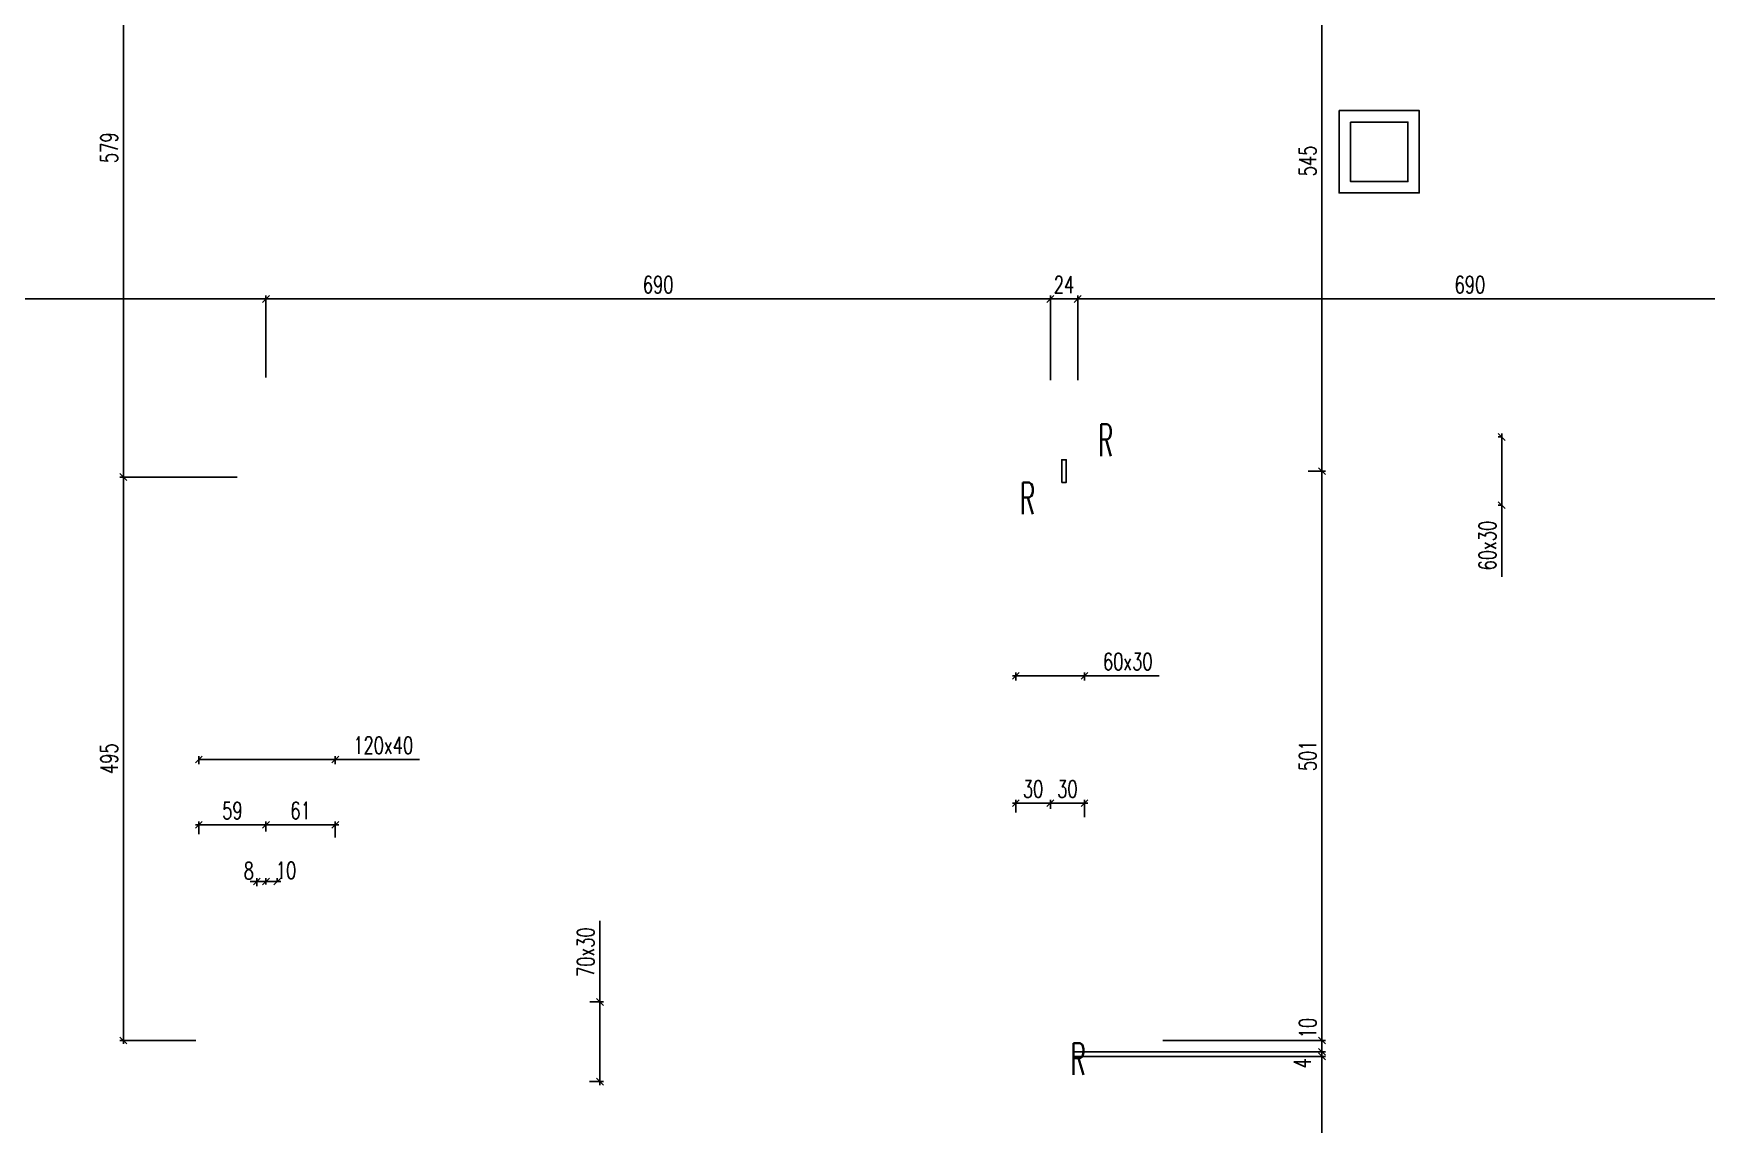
# Model space of a CAD drawing. Extents: x 307 to 786, y -197 to -94.
# Drawn here: x 394.93 to 409.64, y -121.9 to -112.31 of the extents above; entities that cross this region are included whole.
import ezdxf

# ---------------------------------------------------------------- set-up
doc = ezdxf.new("R2010")
doc.units = 0
doc.header["$LTSCALE"] = 0.5
doc.header["$MEASUREMENT"] = 0
doc.layers.get('DEFPOINTS').update_dxf_attribs({"linetype": 'CONTINUOUS'})
doc.layers.add('COTATION', color=7, linetype='CONTINUOUS')
doc.layers.add('REPERE-RAID', color=4, linetype='CONTINUOUS')
doc.styles.add('ROMANS8', font='romans.shx', dxfattribs={"width": 0.7})
doc.styles.get("Standard").update_dxf_attribs({"font": 'txt.shx'})
doc.dimstyles.new('COT50 cm', dxfattribs={"dimtxt": 0.15, "dimasz": 0.06, "dimexe": 0.03, "dimexo": 0.1, "dimgap": 0.05, "dimtad": 1, "dimdec": 0, "dimlfac": 100, "dimzin": 0, "dimdsep": 46, "dimtxsty": 'ROMANS8', "dimblk1": 'OBLIQUE', "dimblk2": 'OBLIQUE', "dimsah": 1, "dimcen": 0.03, "dimdle": 0.03, "dimclrt": 1, "dimadec": 0, "dimazin": 0, "dimtfac": 1, "dimtdec": 0, "dimtmove": 0, "dimatfit": 3, "dimfxl": 1, "dimfxlon": 1, "dimtolj": 1, "dimtzin": 0, "dimlwd": -1, "dimlwe": -1, "dimarcsym": 0})

# ---------------------------------------------------------------- blocks, each defined once
blk = doc.blocks.new('_Oblique')
at = {"layer": 'COTATION', "color": 0, "lineweight": -2}
blk.add_line((-0.5, -0.5), (0.5, 0.5), dxfattribs=at)
blk = doc.blocks.new('*D68')
at = {"layer": 'COTATION', "color": 0, "transparency": 16777216}
for p, q in [((396.716, -116.208), (395.686, -116.208)), ((395.716, -121.192), (395.716, -116.178)), ((396.352, -121.162), (395.686, -121.162))]:
    blk.add_line(p, q, dxfattribs=at)
at = {"layer": 'DEFPOINTS', "color": 0, "transparency": 16777216}
for p in [(395.716, -116.208), (396.89, -116.208), (396.452, -121.162)]:
    blk.add_point(p, dxfattribs=at)
at = {"layer": 'COTATION', "color": 0, "transparency": 16777216, "xscale": 0.06, "yscale": 0.06, "zscale": 0.06}
for p, rotation in [((395.716, -116.208), 90), ((395.716, -121.162), 270)]:
    blk.add_blockref('_Oblique', p, dxfattribs=dict(at, rotation=rotation))
at = {"layer": 'COTATION', "color": 1, "transparency": 16777216, "insert": (395.591, -118.685), "char_height": 0.15, "attachment_point": 5, "rotation": 90, "style": 'ROMANS8'}
blk.add_mtext('\\A1;495', dxfattribs=at)
blk = doc.blocks.new('*D69')
at = {"layer": 'COTATION', "color": 0, "transparency": 16777216}
for p, q in [((396.716, -110.417), (395.686, -110.417)), ((395.716, -116.238), (395.716, -110.387)), ((396.716, -116.208), (395.686, -116.208))]:
    blk.add_line(p, q, dxfattribs=at)
at = {"layer": 'DEFPOINTS', "color": 0, "transparency": 16777216}
for p in [(395.716, -110.417), (396.89, -110.417), (396.89, -116.208)]:
    blk.add_point(p, dxfattribs=at)
at = {"layer": 'COTATION', "color": 0, "transparency": 16777216, "xscale": 0.06, "yscale": 0.06, "zscale": 0.06}
for p, rotation in [((395.716, -110.417), 90), ((395.716, -116.208), 270)]:
    blk.add_blockref('_Oblique', p, dxfattribs=dict(at, rotation=rotation))
at = {"layer": 'COTATION', "color": 1, "transparency": 16777216, "insert": (395.591, -113.313), "char_height": 0.15, "attachment_point": 5, "rotation": 90, "style": 'ROMANS8'}
blk.add_mtext('\\A1;579', dxfattribs=at)
blk = doc.blocks.new('*D271')
at = {"layer": 'COTATION', "color": 0, "transparency": 16777216}
for p, q in [((396.89, -119.764), (396.83, -119.764)), ((396.89, -119.805), (396.89, -119.734)), ((396.97, -119.764), (396.89, -119.764)), ((396.97, -119.79), (396.97, -119.734)), ((396.97, -119.764), (397.03, -119.764))]:
    blk.add_line(p, q, dxfattribs=at)
at = {"layer": 'DEFPOINTS', "color": 0, "transparency": 16777216}
for p in [(396.89, -119.764), (396.89, -119.905), (396.97, -119.89)]:
    blk.add_point(p, dxfattribs=at)
at = {"layer": 'COTATION', "color": 0, "transparency": 16777216, "xscale": 0.06, "yscale": 0.06, "zscale": 0.06}
blk.add_blockref('_Oblique', (396.89, -119.764), dxfattribs=at)
at = {"layer": 'COTATION', "color": 0, "transparency": 16777216, "xscale": 0.06, "yscale": 0.06, "zscale": 0.06, "rotation": 180}
blk.add_blockref('_Oblique', (396.97, -119.764), dxfattribs=at)
at = {"layer": 'COTATION', "color": 1, "transparency": 16777216, "insert": (396.819, -119.67), "char_height": 0.15, "attachment_point": 5, "style": 'ROMANS8'}
blk.add_mtext('\\A1;8', dxfattribs=at)
blk = doc.blocks.new('*D272')
at = {"layer": 'COTATION', "color": 0, "transparency": 16777216}
for p, q in [((396.94, -119.764), (397.1, -119.764)), ((396.97, -119.79), (396.97, -119.734)), ((397.07, -119.764), (397.07, -119.734))]:
    blk.add_line(p, q, dxfattribs=at)
at = {"layer": 'DEFPOINTS', "color": 0, "transparency": 16777216}
for p in [(397.07, -119.764), (396.97, -119.89), (397.07, -119.837)]:
    blk.add_point(p, dxfattribs=at)
at = {"layer": 'COTATION', "color": 0, "transparency": 16777216, "xscale": 0.06, "yscale": 0.06, "zscale": 0.06, "rotation": 180}
blk.add_blockref('_Oblique', (396.97, -119.764), dxfattribs=at)
at = {"layer": 'COTATION', "color": 0, "transparency": 16777216, "xscale": 0.06, "yscale": 0.06, "zscale": 0.06}
blk.add_blockref('_Oblique', (397.07, -119.764), dxfattribs=at)
at = {"layer": 'COTATION', "color": 1, "transparency": 16777216, "insert": (397.147, -119.667), "char_height": 0.15, "attachment_point": 5, "style": 'ROMANS8'}
blk.add_mtext('\\A1;10', dxfattribs=at)
blk = doc.blocks.new('*D275')
at = {"layer": 'COTATION', "color": 0, "transparency": 16777216}
for p, q in [((403.536, -117.956), (404.17, -117.956)), ((403.566, -117.996), (403.566, -117.926)), ((404.17, -117.996), (404.17, -117.926)), ((404.17, -117.956), (404.826, -117.956))]:
    blk.add_line(p, q, dxfattribs=at)
at = {"layer": 'DEFPOINTS', "color": 0, "transparency": 16777216}
for p in [(404.17, -117.956), (403.566, -118.229), (404.17, -118.229)]:
    blk.add_point(p, dxfattribs=at)
at = {"layer": 'COTATION', "color": 0, "transparency": 16777216, "xscale": 0.06, "yscale": 0.06, "zscale": 0.06, "rotation": 180}
blk.add_blockref('_Oblique', (403.566, -117.956), dxfattribs=at)
at = {"layer": 'COTATION', "color": 0, "transparency": 16777216, "xscale": 0.06, "yscale": 0.06, "zscale": 0.06}
blk.add_blockref('_Oblique', (404.17, -117.956), dxfattribs=at)
at = {"layer": 'COTATION', "color": 1, "transparency": 16777216, "insert": (404.551, -117.831), "char_height": 0.15, "attachment_point": 5, "style": 'ROMANS8'}
blk.add_mtext('\\A1;60x30', dxfattribs=at)
blk = doc.blocks.new('*D305')
at = {"layer": 'COTATION', "color": 0, "transparency": 16777216}
for p, q in [((404.07, -121.302), (406.289, -121.302)), ((406.259, -126.625), (406.259, -121.272)), ((403.867, -126.595), (406.289, -126.595))]:
    blk.add_line(p, q, dxfattribs=at)
at = {"layer": 'DEFPOINTS', "color": 0, "transparency": 16777216}
for p in [(403.97, -121.302), (406.259, -121.302), (403.767, -126.595)]:
    blk.add_point(p, dxfattribs=at)
at = {"layer": 'COTATION', "color": 0, "transparency": 16777216, "xscale": 0.06, "yscale": 0.06, "zscale": 0.06}
for p, rotation in [((406.259, -121.302), 90), ((406.259, -126.595), 270)]:
    blk.add_blockref('_Oblique', p, dxfattribs=dict(at, rotation=rotation))
at = {"layer": 'COTATION', "color": 1, "transparency": 16777216, "insert": (406.134, -123.949), "char_height": 0.15, "attachment_point": 5, "rotation": 90, "style": 'ROMANS8'}
blk.add_mtext('\\A1;529', dxfattribs=at)
blk = doc.blocks.new('*D306')
at = {"layer": 'COTATION', "color": 0, "transparency": 16777216}
for p, q in [((406.137, -116.156), (406.289, -116.156)), ((406.259, -121.192), (406.259, -116.126)), ((404.859, -121.162), (406.289, -121.162))]:
    blk.add_line(p, q, dxfattribs=at)
at = {"layer": 'DEFPOINTS', "color": 0, "transparency": 16777216}
for p in [(406.037, -116.156), (406.259, -116.156), (404.759, -121.162)]:
    blk.add_point(p, dxfattribs=at)
at = {"layer": 'COTATION', "color": 0, "transparency": 16777216, "xscale": 0.06, "yscale": 0.06, "zscale": 0.06}
for p, rotation in [((406.259, -116.156), 90), ((406.259, -121.162), 270)]:
    blk.add_blockref('_Oblique', p, dxfattribs=dict(at, rotation=rotation))
at = {"layer": 'COTATION', "color": 1, "transparency": 16777216, "insert": (406.134, -118.659), "char_height": 0.15, "attachment_point": 5, "rotation": 90, "style": 'ROMANS8'}
blk.add_mtext('\\A1;501', dxfattribs=at)
blk = doc.blocks.new('*D307')
at = {"layer": 'COTATION', "color": 0, "transparency": 16777216}
for p, q in [((405.223, -110.702), (406.289, -110.702)), ((406.259, -116.186), (406.259, -110.672)), ((406.137, -116.156), (406.289, -116.156))]:
    blk.add_line(p, q, dxfattribs=at)
at = {"layer": 'DEFPOINTS', "color": 0, "transparency": 16777216}
for p in [(405.123, -110.702), (406.259, -110.702), (406.037, -116.156)]:
    blk.add_point(p, dxfattribs=at)
at = {"layer": 'COTATION', "color": 0, "transparency": 16777216, "xscale": 0.06, "yscale": 0.06, "zscale": 0.06}
for p, rotation in [((406.259, -110.702), 90), ((406.259, -116.156), 270)]:
    blk.add_blockref('_Oblique', p, dxfattribs=dict(at, rotation=rotation))
at = {"layer": 'COTATION', "color": 1, "transparency": 16777216, "insert": (406.134, -113.429), "char_height": 0.15, "attachment_point": 5, "rotation": 90, "style": 'ROMANS8'}
blk.add_mtext('\\A1;545', dxfattribs=at)
blk = doc.blocks.new('*D320')
at = {"layer": 'COTATION', "color": 0, "transparency": 16777216}
for p, q in [((396.35, -119.266), (397, -119.266)), ((396.38, -119.348), (396.38, -119.236)), ((396.97, -119.326), (396.97, -119.236))]:
    blk.add_line(p, q, dxfattribs=at)
at = {"layer": 'DEFPOINTS', "color": 0, "transparency": 16777216}
for p in [(396.97, -119.266), (396.38, -119.448), (396.97, -119.426)]:
    blk.add_point(p, dxfattribs=at)
at = {"layer": 'COTATION', "color": 0, "transparency": 16777216, "xscale": 0.06, "yscale": 0.06, "zscale": 0.06, "rotation": 180}
blk.add_blockref('_Oblique', (396.38, -119.266), dxfattribs=at)
at = {"layer": 'COTATION', "color": 0, "transparency": 16777216, "xscale": 0.06, "yscale": 0.06, "zscale": 0.06}
blk.add_blockref('_Oblique', (396.97, -119.266), dxfattribs=at)
at = {"layer": 'COTATION', "color": 1, "transparency": 16777216, "insert": (396.675, -119.141), "char_height": 0.15, "attachment_point": 5, "style": 'ROMANS8'}
blk.add_mtext('\\A1;59', dxfattribs=at)
blk = doc.blocks.new('*D321')
at = {"layer": 'COTATION', "color": 0, "transparency": 16777216}
for p, q in [((396.94, -119.266), (397.61, -119.266)), ((396.97, -119.326), (396.97, -119.236)), ((397.58, -119.378), (397.58, -119.236))]:
    blk.add_line(p, q, dxfattribs=at)
at = {"layer": 'DEFPOINTS', "color": 0, "transparency": 16777216}
for p in [(397.58, -119.266), (396.97, -119.426), (397.58, -119.478)]:
    blk.add_point(p, dxfattribs=at)
at = {"layer": 'COTATION', "color": 0, "transparency": 16777216, "xscale": 0.06, "yscale": 0.06, "zscale": 0.06, "rotation": 180}
blk.add_blockref('_Oblique', (396.97, -119.266), dxfattribs=at)
at = {"layer": 'COTATION', "color": 0, "transparency": 16777216, "xscale": 0.06, "yscale": 0.06, "zscale": 0.06}
blk.add_blockref('_Oblique', (397.58, -119.266), dxfattribs=at)
at = {"layer": 'COTATION', "color": 1, "transparency": 16777216, "insert": (397.275, -119.141), "char_height": 0.15, "attachment_point": 5, "style": 'ROMANS8'}
blk.add_mtext('\\A1;61', dxfattribs=at)
blk = doc.blocks.new('*D322')
at = {"layer": 'COTATION', "color": 0, "transparency": 16777216}
for p, q in [((403.566, -119.157), (403.566, -119.046)), ((403.87, -119.126), (403.87, -119.046)), ((403.536, -119.076), (403.9, -119.076))]:
    blk.add_line(p, q, dxfattribs=at)
at = {"layer": 'DEFPOINTS', "color": 0, "transparency": 16777216}
for p in [(403.87, -119.076), (403.566, -119.257), (403.87, -119.226)]:
    blk.add_point(p, dxfattribs=at)
at = {"layer": 'COTATION', "color": 0, "transparency": 16777216, "xscale": 0.06, "yscale": 0.06, "zscale": 0.06, "rotation": 180}
blk.add_blockref('_Oblique', (403.566, -119.076), dxfattribs=at)
at = {"layer": 'COTATION', "color": 0, "transparency": 16777216, "xscale": 0.06, "yscale": 0.06, "zscale": 0.06}
blk.add_blockref('_Oblique', (403.87, -119.076), dxfattribs=at)
at = {"layer": 'COTATION', "color": 1, "transparency": 16777216, "insert": (403.718, -118.951), "char_height": 0.15, "attachment_point": 5, "style": 'ROMANS8'}
blk.add_mtext('\\A1;30', dxfattribs=at)
blk = doc.blocks.new('*D323')
at = {"layer": 'COTATION', "color": 0, "transparency": 16777216}
for p, q in [((403.87, -119.126), (403.87, -119.046)), ((404.17, -119.199), (404.17, -119.046)), ((403.84, -119.076), (404.2, -119.076))]:
    blk.add_line(p, q, dxfattribs=at)
at = {"layer": 'DEFPOINTS', "color": 0, "transparency": 16777216}
for p in [(404.17, -119.076), (403.87, -119.226), (404.17, -119.299)]:
    blk.add_point(p, dxfattribs=at)
at = {"layer": 'COTATION', "color": 0, "transparency": 16777216, "xscale": 0.06, "yscale": 0.06, "zscale": 0.06, "rotation": 180}
blk.add_blockref('_Oblique', (403.87, -119.076), dxfattribs=at)
at = {"layer": 'COTATION', "color": 0, "transparency": 16777216, "xscale": 0.06, "yscale": 0.06, "zscale": 0.06}
blk.add_blockref('_Oblique', (404.17, -119.076), dxfattribs=at)
at = {"layer": 'COTATION', "color": 1, "transparency": 16777216, "insert": (404.02, -118.951), "char_height": 0.15, "attachment_point": 5, "style": 'ROMANS8'}
blk.add_mtext('\\A1;30', dxfattribs=at)
blk = doc.blocks.new('*D336')
at = {"layer": 'COTATION', "color": 0, "transparency": 16777216}
for p, q in [((407.84, -115.856), (407.81, -115.856)), ((407.84, -115.826), (407.84, -116.456)), ((407.84, -116.456), (407.81, -116.456)), ((407.84, -116.456), (407.84, -117.086))]:
    blk.add_line(p, q, dxfattribs=at)
at = {"layer": 'DEFPOINTS', "color": 0, "transparency": 16777216}
for p in [(407.913, -115.856), (407.84, -116.456), (407.913, -116.456)]:
    blk.add_point(p, dxfattribs=at)
at = {"layer": 'COTATION', "color": 0, "transparency": 16777216, "xscale": 0.06, "yscale": 0.06, "zscale": 0.06}
for p, rotation in [((407.84, -115.856), 90), ((407.84, -116.456), 270)]:
    blk.add_blockref('_Oblique', p, dxfattribs=dict(at, rotation=rotation))
at = {"layer": 'COTATION', "color": 1, "transparency": 16777216, "insert": (407.715, -116.811), "char_height": 0.15, "attachment_point": 5, "rotation": 90, "style": 'ROMANS8'}
blk.add_mtext('\\A1;60x30', dxfattribs=at)
blk = doc.blocks.new('*D427')
at = {"layer": 'COTATION', "color": 0, "transparency": 16777216}
for p, q in [((396.38, -118.732), (396.38, -118.662)), ((396.38, -118.692), (397.61, -118.692)), ((397.58, -118.732), (397.58, -118.662)), ((397.58, -118.692), (398.322, -118.692))]:
    blk.add_line(p, q, dxfattribs=at)
at = {"layer": 'DEFPOINTS', "color": 0, "transparency": 16777216}
for p in [(396.38, -118.692), (396.38, -119.185), (397.58, -119.195)]:
    blk.add_point(p, dxfattribs=at)
at = {"layer": 'COTATION', "color": 0, "transparency": 16777216, "xscale": 0.06, "yscale": 0.06, "zscale": 0.06, "rotation": 180}
blk.add_blockref('_Oblique', (396.38, -118.692), dxfattribs=at)
at = {"layer": 'COTATION', "color": 0, "transparency": 16777216, "xscale": 0.06, "yscale": 0.06, "zscale": 0.06}
blk.add_blockref('_Oblique', (397.58, -118.692), dxfattribs=at)
at = {"layer": 'COTATION', "color": 1, "transparency": 16777216, "insert": (398.002, -118.567), "char_height": 0.15, "attachment_point": 5, "style": 'ROMANS8'}
blk.add_mtext('\\A1;120x40', dxfattribs=at)
blk = doc.blocks.new('*D478')
at = {"layer": 'COTATION', "color": 0, "linetype": 'ByBlock', "transparency": 16777216}
for p, q in [((389.52, -114.723), (389.52, -114.612)), ((396.97, -115.333), (396.97, -114.612)), ((389.49, -114.642), (397, -114.642))]:
    blk.add_line(p, q, dxfattribs=at)
at = {"layer": 'DEFPOINTS', "color": 0, "linetype": 'ByBlock', "transparency": 16777216}
for p in [(396.97, -114.642), (389.52, -114.823), (396.97, -115.433)]:
    blk.add_point(p, dxfattribs=at)
at = {"layer": 'COTATION', "color": 0, "linetype": 'ByBlock', "transparency": 16777216, "xscale": 0.06, "yscale": 0.06, "zscale": 0.06, "rotation": 180}
blk.add_blockref('_Oblique', (389.52, -114.642), dxfattribs=at)
at = {"layer": 'COTATION', "color": 0, "linetype": 'ByBlock', "transparency": 16777216, "xscale": 0.06, "yscale": 0.06, "zscale": 0.06}
blk.add_blockref('_Oblique', (396.97, -114.642), dxfattribs=at)
at = {"layer": 'COTATION', "color": 1, "linetype": 'ByBlock', "transparency": 16777216, "insert": (393.245, -114.517), "char_height": 0.15, "attachment_point": 5, "style": 'ROMANS8'}
blk.add_mtext('\\A1;745', dxfattribs=at)
blk = doc.blocks.new('*D479')
at = {"layer": 'COTATION', "color": 0, "linetype": 'ByBlock', "transparency": 16777216}
for p, q in [((396.97, -115.333), (396.97, -114.612)), ((403.87, -115.355), (403.87, -114.612)), ((396.94, -114.642), (403.9, -114.642))]:
    blk.add_line(p, q, dxfattribs=at)
at = {"layer": 'DEFPOINTS', "color": 0, "linetype": 'ByBlock', "transparency": 16777216}
for p in [(403.87, -114.642), (396.97, -115.433), (403.87, -115.455)]:
    blk.add_point(p, dxfattribs=at)
at = {"layer": 'COTATION', "color": 0, "linetype": 'ByBlock', "transparency": 16777216, "xscale": 0.06, "yscale": 0.06, "zscale": 0.06, "rotation": 180}
blk.add_blockref('_Oblique', (396.97, -114.642), dxfattribs=at)
at = {"layer": 'COTATION', "color": 0, "linetype": 'ByBlock', "transparency": 16777216, "xscale": 0.06, "yscale": 0.06, "zscale": 0.06}
blk.add_blockref('_Oblique', (403.87, -114.642), dxfattribs=at)
at = {"layer": 'COTATION', "color": 1, "linetype": 'ByBlock', "transparency": 16777216, "insert": (400.42, -114.517), "char_height": 0.15, "attachment_point": 5, "style": 'ROMANS8'}
blk.add_mtext('\\A1;690', dxfattribs=at)
blk = doc.blocks.new('*D480')
at = {"layer": 'COTATION', "color": 0, "linetype": 'ByBlock', "transparency": 16777216}
for p, q in [((403.87, -115.355), (403.87, -114.612)), ((404.11, -115.355), (404.11, -114.612)), ((403.84, -114.642), (404.14, -114.642))]:
    blk.add_line(p, q, dxfattribs=at)
at = {"layer": 'DEFPOINTS', "color": 0, "linetype": 'ByBlock', "transparency": 16777216}
for p in [(404.11, -114.642), (403.87, -115.455), (404.11, -115.455)]:
    blk.add_point(p, dxfattribs=at)
at = {"layer": 'COTATION', "color": 0, "linetype": 'ByBlock', "transparency": 16777216, "xscale": 0.06, "yscale": 0.06, "zscale": 0.06, "rotation": 180}
blk.add_blockref('_Oblique', (403.87, -114.642), dxfattribs=at)
at = {"layer": 'COTATION', "color": 0, "linetype": 'ByBlock', "transparency": 16777216, "xscale": 0.06, "yscale": 0.06, "zscale": 0.06}
blk.add_blockref('_Oblique', (404.11, -114.642), dxfattribs=at)
at = {"layer": 'COTATION', "color": 1, "linetype": 'ByBlock', "transparency": 16777216, "insert": (403.99, -114.517), "char_height": 0.15, "attachment_point": 5, "style": 'ROMANS8'}
blk.add_mtext('\\A1;24', dxfattribs=at)
blk = doc.blocks.new('*D481')
at = {"layer": 'COTATION', "color": 0, "linetype": 'ByBlock', "transparency": 16777216}
for p, q in [((404.11, -115.355), (404.11, -114.612)), ((411.01, -115.668), (411.01, -114.612)), ((404.08, -114.642), (411.04, -114.642))]:
    blk.add_line(p, q, dxfattribs=at)
at = {"layer": 'DEFPOINTS', "color": 0, "linetype": 'ByBlock', "transparency": 16777216}
for p in [(411.01, -114.642), (404.11, -115.455), (411.01, -115.768)]:
    blk.add_point(p, dxfattribs=at)
at = {"layer": 'COTATION', "color": 0, "linetype": 'ByBlock', "transparency": 16777216, "xscale": 0.06, "yscale": 0.06, "zscale": 0.06, "rotation": 180}
blk.add_blockref('_Oblique', (404.11, -114.642), dxfattribs=at)
at = {"layer": 'COTATION', "color": 0, "linetype": 'ByBlock', "transparency": 16777216, "xscale": 0.06, "yscale": 0.06, "zscale": 0.06}
blk.add_blockref('_Oblique', (411.01, -114.642), dxfattribs=at)
at = {"layer": 'COTATION', "color": 1, "linetype": 'ByBlock', "transparency": 16777216, "insert": (407.56, -114.517), "char_height": 0.15, "attachment_point": 5, "style": 'ROMANS8'}
blk.add_mtext('\\A1;690', dxfattribs=at)
blk = doc.blocks.new('*D630')
at = {"layer": 'COTATION', "color": 0, "transparency": 16777216}
for p, q in [((399.908, -120.824), (399.908, -120.109)), ((399.818, -120.824), (399.938, -120.824)), ((399.908, -121.554), (399.908, -120.824)), ((399.816, -121.524), (399.938, -121.524))]:
    blk.add_line(p, q, dxfattribs=at)
at = {"layer": 'DEFPOINTS', "color": 0, "transparency": 16777216}
for p in [(399.041, -120.824, 74.84), (399.908, -120.824), (399.029, -121.524, 74.84)]:
    blk.add_point(p, dxfattribs=at)
at = {"layer": 'COTATION', "color": 0, "transparency": 16777216, "xscale": 0.06, "yscale": 0.06, "zscale": 0.06}
for p, rotation in [((399.908, -120.824), 90), ((399.908, -121.524), 270)]:
    blk.add_blockref('_Oblique', p, dxfattribs=dict(at, rotation=rotation))
at = {"layer": 'COTATION', "color": 1, "transparency": 16777216, "insert": (399.783, -120.386), "char_height": 0.15, "attachment_point": 5, "rotation": 90, "style": 'ROMANS8'}
blk.add_mtext('\\A1;70x30', dxfattribs=at)
blk = doc.blocks.new('*D655')
at = {"layer": 'COTATION', "color": 0, "transparency": 16777216}
for p, q in [((406.259, -121.162), (406.259, -121.102)), ((404.07, -121.262), (406.289, -121.262)), ((404.859, -121.162), (406.289, -121.162)), ((406.259, -121.162), (406.259, -121.262)), ((406.259, -121.262), (406.259, -121.322))]:
    blk.add_line(p, q, dxfattribs=at)
at = {"layer": 'DEFPOINTS', "color": 0, "transparency": 16777216}
for p in [(403.97, -121.262), (404.759, -121.162), (406.259, -121.262)]:
    blk.add_point(p, dxfattribs=at)
at = {"layer": 'COTATION', "color": 0, "transparency": 16777216, "xscale": 0.06, "yscale": 0.06, "zscale": 0.06}
for p, rotation in [((406.259, -121.162), 270), ((406.259, -121.262), 90)]:
    blk.add_blockref('_Oblique', p, dxfattribs=dict(at, rotation=rotation))
at = {"layer": 'COTATION', "color": 1, "transparency": 16777216, "insert": (406.134, -121.054), "char_height": 0.15, "attachment_point": 5, "rotation": 90, "style": 'ROMANS8'}
blk.add_mtext('\\A1;10', dxfattribs=at)
blk = doc.blocks.new('*D656')
at = {"layer": 'COTATION', "color": 0, "transparency": 16777216}
for p, q in [((404.07, -121.262), (406.289, -121.262)), ((406.259, -121.262), (406.259, -121.202)), ((406.259, -121.262), (406.259, -121.302)), ((404.07, -121.302), (406.289, -121.302)), ((406.259, -121.302), (406.259, -121.362))]:
    blk.add_line(p, q, dxfattribs=at)
at = {"layer": 'DEFPOINTS', "color": 0, "transparency": 16777216}
for p in [(403.97, -121.262), (403.97, -121.302), (406.259, -121.302)]:
    blk.add_point(p, dxfattribs=at)
at = {"layer": 'COTATION', "color": 0, "transparency": 16777216, "xscale": 0.06, "yscale": 0.06, "zscale": 0.06}
for p, rotation in [((406.259, -121.262), 270), ((406.259, -121.302), 90)]:
    blk.add_blockref('_Oblique', p, dxfattribs=dict(at, rotation=rotation))
at = {"layer": 'COTATION', "color": 1, "transparency": 16777216, "insert": (406.087, -121.363), "char_height": 0.15, "attachment_point": 5, "rotation": 90, "style": 'ROMANS8'}
blk.add_mtext('\\A1;4', dxfattribs=at)

msp = doc.modelspace()

# ---------------------------------------------------------------- linework, layer by layer
at = {"layer": 'COTATION'}
for points in [[(406.4101, -112.9865), (407.1144, -112.9865), (407.1144, -113.7101), (406.4101, -113.7101)], [(406.5101, -113.0865), (407.0144, -113.0865), (407.0144, -113.6101), (406.5101, -113.6101)], [(403.9696, -116.2556), (404.0096, -116.2556), (404.0096, -116.0556), (403.9696, -116.0556)]]:
    msp.add_lwpolyline(points, close=True, dxfattribs=at)

# ---------------------------------------------------------------- texts
at = {"layer": 'REPERE-RAID', "color": 4, "width": 0.519}
for p in [(404.2909, -116.0235), (403.6025, -116.5358), (404.0489, -121.4657)]:
    msp.add_text('R', height=0.28, dxfattribs=at).set_placement(p)

# ---------------------------------------------------------------- dimensions: what is measured, and where the dimension line sits
at = {"layer": 'COTATION'}
for base, p1, p2, override, picture, middle in [((395.716, -110.4175), (396.8899, -116.2075), (396.8899, -110.4175), {"dimtmove": 1}, '*D69', (395.591, -113.3125)), ((406.2585, -110.7024), (406.0372, -116.1556), (405.1231, -110.7024), {"dimtmove": 1, "dimfxl": 10, "dimfxlon": 1}, '*D307', (406.1335, -113.429)), ((406.2585, -116.1556), (404.7592, -121.1624), (406.0372, -116.1556), {"dimtmove": 1, "dimfxl": 10, "dimfxlon": 1}, '*D306', (406.1335, -118.659)), ((406.2585, -121.302), (403.7667, -126.5952), (403.9697, -121.302), {"dimfxl": 10, "dimfxlon": 1}, '*D305', (406.1335, -123.9486))]:
    dim = msp.add_linear_dim(base=base, p1=p1, p2=p2, angle=90, dimstyle='COT50 cm', override=override, dxfattribs=at)
    dim.commit()
    dim.dimension.update_dxf_attribs({"geometry": picture, "text_midpoint": middle})
at = {"layer": 'COTATION', "linetype": 'ByBlock'}
for base, p1, p2, picture, middle in [((396.9697, -114.6423), (389.5197, -114.8229), (396.9697, -115.4326), '*D478', (393.2447, -114.5173)), ((403.8697, -114.6423), (396.9697, -115.4326), (403.8697, -115.455), '*D479', (400.4197, -114.5173)), ((411.0097, -114.6423), (404.1097, -115.455), (411.0097, -115.7678), '*D481', (407.5597, -114.5173))]:
    dim = msp.add_linear_dim(base=base, p1=p1, p2=p2, dimstyle='COT50 cm', override={"dimtmove": 1, "dimfxl": 10, "dimfxlon": 1}, dxfattribs=at)
    dim.commit()
    dim.dimension.update_dxf_attribs({"geometry": picture, "text_midpoint": middle})
dim = msp.add_linear_dim(base=(404.1097, -114.6423), p1=(403.8697, -115.455), p2=(404.1097, -115.455), dimstyle='COT50 cm', override={"dimtmove": 1, "dimfxl": 10, "dimfxlon": 1}, dxfattribs=at)
dim.commit()
dim.dimension.update_dxf_attribs({"geometry": '*D480', "text_midpoint": (403.9897, -114.6423), "dimtype": 160})
at = {"layer": 'COTATION'}
for base, p1, p2, override, picture, middle in [((407.8395, -116.456), (407.913, -115.8559), (407.913, -116.456), {"dimfxl": 0.04, "dimfxlon": 1}, '*D336', (407.8395, -116.811)), ((399.9078, -120.824), (399.0291, -121.524, 74.8404), (399.0405, -120.824, 74.8404), {"dimfxl": 10, "dimfxlon": 1}, '*D630', (399.9078, -120.3861))]:
    dim = msp.add_linear_dim(base=base, p1=p1, p2=p2, angle=90, text='<>x30', dimstyle='COT50 cm', override=override, dxfattribs=at)
    dim.commit()
    dim.dimension.update_dxf_attribs({"geometry": picture, "text_midpoint": middle, "dimtype": 160})
dim = msp.add_linear_dim(base=(395.716, -116.2075), p1=(396.4515, -121.1624), p2=(396.8899, -116.2075), angle=90, dimstyle='COT50 cm', dxfattribs=at)
dim.commit()
dim.dimension.update_dxf_attribs({"geometry": '*D68', "text_midpoint": (395.591, -118.685)})
for base, p1, p2, text, picture, middle in [((404.1697, -117.9563), (403.5662, -118.2292), (404.1697, -118.2292), '<>x30', '*D275', (404.5511, -117.9563)), ((396.3797, -118.6917), (397.5797, -119.1946), (396.3797, -119.1851), '<>x40', '*D427', (398.0024, -118.6917))]:
    dim = msp.add_linear_dim(base=base, p1=p1, p2=p2, text=text, dimstyle='COT50 cm', override={"dimfxl": 0.04, "dimfxlon": 1}, dxfattribs=at)
    dim.commit()
    dim.dimension.update_dxf_attribs({"geometry": picture, "text_midpoint": middle, "dimtype": 160})
dim = msp.add_linear_dim(base=(403.8697, -119.0764), p1=(403.5662, -119.2572), p2=(403.8697, -119.2259), dimstyle='COT50 cm', dxfattribs=at)
dim.commit()
dim.dimension.update_dxf_attribs({"geometry": '*D322', "text_midpoint": (403.7179, -119.0764), "dimtype": 160})
for base, p1, p2, override, picture, middle in [((404.1697, -119.0764), (403.8697, -119.2259), (404.1697, -119.2987), {"dimtmove": 1}, '*D323', (404.0197, -119.0764)), ((396.8899, -119.7635), (396.9699, -119.8897), (396.8899, -119.9049), {"dimtmove": 1, "dimfxl": 10, "dimfxlon": 1}, '*D271', (396.8189, -119.7949)), ((397.07, -119.7635), (396.9699, -119.8897), (397.07, -119.8372), {"dimtmove": 1, "dimfxl": 10, "dimfxlon": 1}, '*D272', (397.147, -119.7921))]:
    dim = msp.add_linear_dim(base=base, p1=p1, p2=p2, dimstyle='COT50 cm', override=override, dxfattribs=at)
    dim.commit()
    dim.dimension.update_dxf_attribs({"geometry": picture, "text_midpoint": middle, "dimtype": 160})
dim = msp.add_linear_dim(base=(396.9697, -119.2663), p1=(396.3797, -119.4481), p2=(396.9697, -119.4258), dimstyle='COT50 cm', dxfattribs=at)
dim.commit()
dim.dimension.update_dxf_attribs({"geometry": '*D320', "text_midpoint": (396.6747, -119.1413)})
dim = msp.add_linear_dim(base=(397.5797, -119.2663), p1=(396.9697, -119.4258), p2=(397.5797, -119.4778), dimstyle='COT50 cm', override={"dimtmove": 1}, dxfattribs=at)
dim.commit()
dim.dimension.update_dxf_attribs({"geometry": '*D321', "text_midpoint": (397.2747, -119.1413)})
for base, p1, p2, picture, middle in [((406.2585, -121.2618), (404.7592, -121.1624), (403.9699, -121.2618), '*D655', (406.2585, -121.0541)), ((406.2585, -121.302), (403.9699, -121.2618), (403.9697, -121.302), '*D656', (406.2122, -121.3628))]:
    dim = msp.add_linear_dim(base=base, p1=p1, p2=p2, angle=90, dimstyle='COT50 cm', override={"dimtmove": 1, "dimfxl": 10, "dimfxlon": 1}, dxfattribs=at)
    dim.commit()
    dim.dimension.update_dxf_attribs({"geometry": picture, "text_midpoint": middle, "dimtype": 160})

doc.saveas('drawing.dxf')
